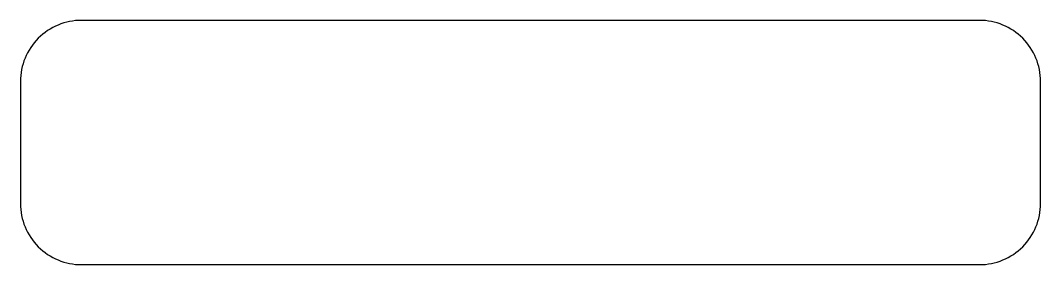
# Model space of a CAD drawing. Header units: millimetres. Extents: x 0 to 25, y 0 to 6.
import ezdxf

# ---------------------------------------------------------------- set-up
doc = ezdxf.new("R2010")
doc.units = ezdxf.units.MM
doc.layers.add('CUT', color=7, linetype='CONTINUOUS')

msp = doc.modelspace()

# ---------------------------------------------------------------- linework, layer by layer
at = {"layer": 'CUT'}
msp.add_lwpolyline([(1.5, 0), (23.5, 0, 0.414214), (25, 1.5), (25, 4.5, 0.414214), (23.5, 6), (1.5, 6, 0.414214), (0, 4.5), (0, 1.5, 0.414214)], format="xyb", close=True, dxfattribs=at)

doc.saveas('drawing.dxf')
